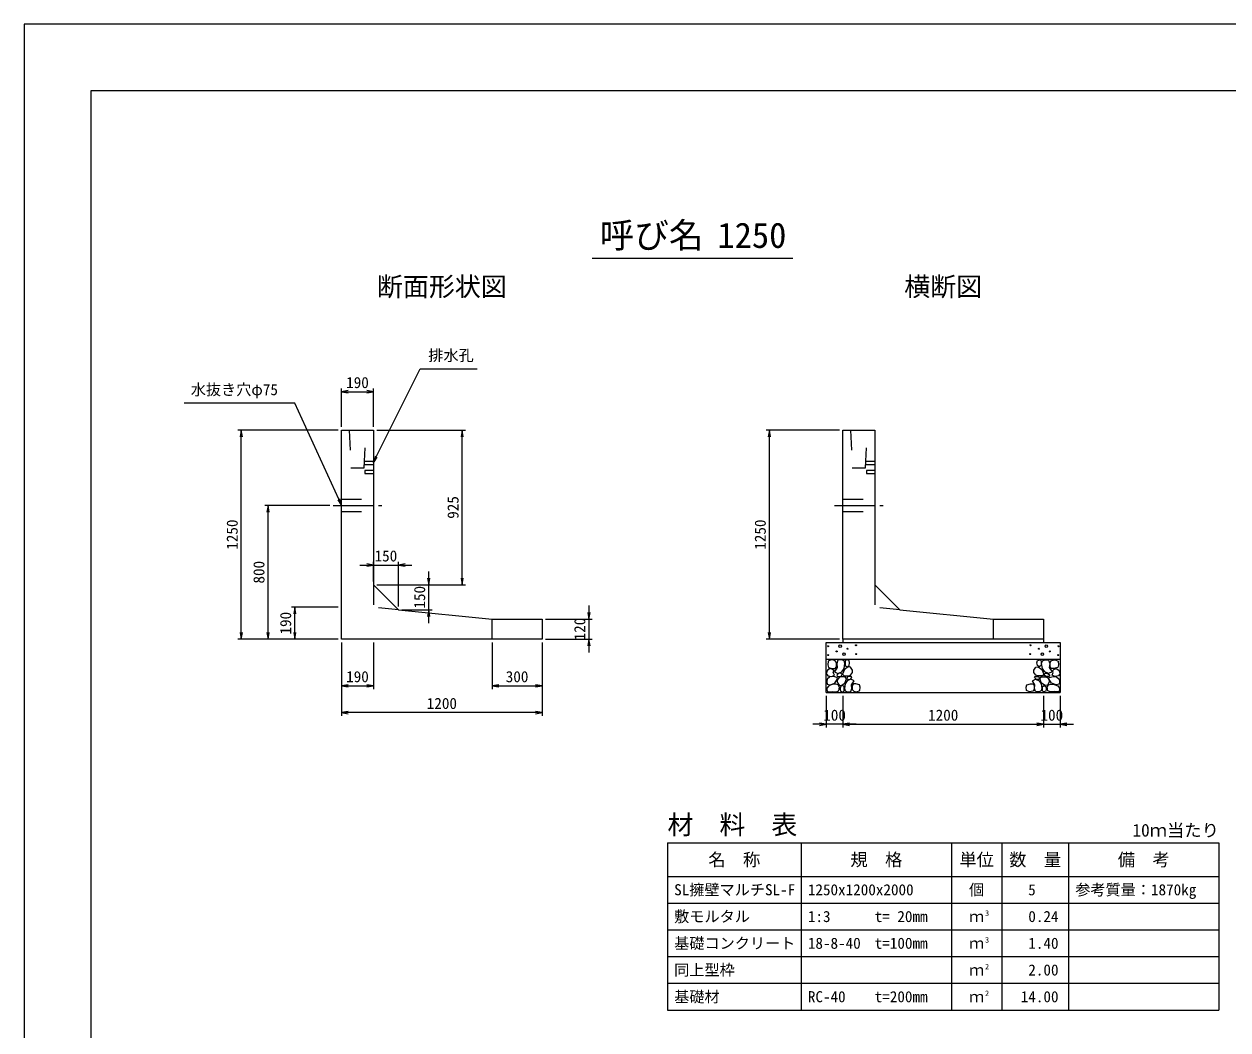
# Model space of a CAD drawing. Units: millimetres at full size, sheet at 1:20. Extents: x 95510 to 112330, y -109759 to -97879.
# Drawn here: x 95510 to 102714, y -103898 to -97879 of the extents above; entities that cross this region are included whole.
import ezdxf
from ezdxf.enums import TextEntityAlignment as Align

# ---------------------------------------------------------------- set-up
doc = ezdxf.new("R2010")
doc.units = ezdxf.units.MM
doc.header["$LTSCALE"] = 20
doc.linetypes.add('CHAIN', pattern=[18.5, 12, -1.5, 3.5, -1.5])
doc.linetypes.add('DASHED_SPACED', pattern=[12, 6, -6])
for name, color, linetype, lineweight in [('D-BMK', 2, 'CHAIN', 13), ('D-DCR-HCHn', 4, 'Continuous', 9), ('D-MTR-FRAM', 7, 'Continuous', 13), ('D-MTR-LINE', 7, 'Continuous', 13), ('D-STR-DIM', 7, 'Continuous', 9), ('D-STR-STRn', 1, 'Continuous', 13), ('D-STR-TXT', 7, 'Continuous', 9), ('D-TTL', 2, 'Continuous', 13), ('D-TTL-TXT', 7, 'Continuous', 13)]:
    doc.layers.add(name, color=color, linetype=linetype, lineweight=lineweight)
doc.layers.add('D-MTR', color=7, linetype='Continuous')
doc.layers.add('D-MTR-TXT', color=7, linetype='Continuous')
doc.styles.add('ＭＳ ゴシック', font='')
doc.styles.get('ＭＳ ゴシック').set_extended_font_data('MS Gothic')

# ---------------------------------------------------------------- blocks, each defined once
blk = doc.blocks.new('open_arrow')
at = {"color": 0, "linetype": 'Continuous', "lineweight": -2}
blk.add_lwpolyline([(7.5, 1.25), (0, 0), (7.5, -1.25)], dxfattribs=at)

msp = doc.modelspace()

# ---------------------------------------------------------------- linework, layer by layer
at = {"layer": 'D-BMK'}
for p, q in [((97360.11, -100758.73), (97650.11, -100758.73)), ((100360.11, -100758.73), (100650.11, -100758.73))]:
    msp.add_line(p, q, dxfattribs=at)
at = {"layer": 'D-DCR-HCHn'}
for points in [[(100361.31, -101687.13), (100340.51, -101682.51), (100322.01, -101691.76), (100319.7, -101712.56), (100324.33, -101728.74), (100347.44, -101735.67), (100363.62, -101735.67), (100370.55, -101724.12), (100370.55, -101698.69)], [(100379.8, -101684.82), (100372.87, -101705.62), (100375.18, -101728.74), (100359, -101754.17), (100379.8, -101765.72), (100402.91, -101754.17), (100416.78, -101735.67), (100421.41, -101705.62), (100416.78, -101689.44), (100402.91, -101682.51)], [(100423.72, -101689.44), (100423.72, -101717.18), (100435.27, -101724.12), (100446.83, -101717.18), (100449.14, -101701), (100446.83, -101687.13), (100430.65, -101682.51)], [(101596.5, -101689.44), (101596.5, -101717.18), (101584.95, -101724.12), (101573.39, -101717.18), (101571.08, -101701), (101573.39, -101687.13), (101589.57, -101682.51)], [(101640.42, -101684.82), (101647.35, -101705.62), (101645.04, -101728.74), (101661.22, -101754.17), (101640.42, -101765.72), (101617.31, -101754.17), (101603.44, -101735.67), (101598.81, -101705.62), (101603.44, -101689.44), (101617.31, -101682.51)], [(101658.91, -101687.13), (101679.71, -101682.51), (101698.21, -101691.76), (101700.52, -101712.56), (101695.9, -101728.74), (101672.78, -101735.67), (101656.6, -101735.67), (101649.67, -101724.12), (101649.67, -101698.69)], [(100317.39, -101744.92), (100310.46, -101765.72), (100319.7, -101779.59), (100342.82, -101781.9), (100358.6, -101775.13), (100352.06, -101758.79), (100356.69, -101749.54), (100347.44, -101740.3), (100333.57, -101735.67)], [(100361.27, -101821.72), (100378.39, -101796.04), (100376.25, -101789.62), (100352.7, -101783.19), (100331.3, -101785.33), (100316.32, -101798.18), (100314.18, -101813.16), (100316.32, -101828.14), (100333.44, -101832.42)], [(100384.42, -101765.72), (100372.87, -101774.97), (100377.49, -101781.9), (100393.67, -101781.9), (100400.6, -101779.59), (100405.23, -101770.35), (100398.29, -101763.41)], [(100421.19, -101821.72), (100431.89, -101796.04), (100423.33, -101785.33), (100397.65, -101785.33), (100386.95, -101789.62), (100376.25, -101804.6), (100376.25, -101817.44), (100386.95, -101834.56), (100399.79, -101836.7)], [(100419.09, -101740.3), (100407.54, -101768.03), (100416.78, -101779.59), (100444.52, -101779.59), (100456.08, -101774.97), (100467.64, -101758.79), (100467.64, -101744.92), (100456.08, -101726.43), (100442.21, -101724.12)], [(100453.3, -101798.18), (100464, -101789.62), (100459.72, -101783.19), (100444.73, -101783.19), (100438.31, -101785.33), (100434.03, -101793.9), (100440.45, -101800.32)], [(101601.13, -101740.3), (101612.68, -101768.03), (101603.44, -101779.59), (101575.7, -101779.59), (101564.14, -101774.97), (101552.58, -101758.79), (101552.58, -101744.92), (101564.14, -101726.43), (101578.01, -101724.12)], [(101566.92, -101798.18), (101556.22, -101789.62), (101560.5, -101783.19), (101575.49, -101783.19), (101581.91, -101785.33), (101586.19, -101793.9), (101579.77, -101800.32)], [(101599.03, -101821.72), (101588.33, -101796.04), (101596.89, -101785.33), (101622.57, -101785.33), (101633.27, -101789.62), (101643.97, -101804.6), (101643.97, -101817.44), (101633.27, -101834.56), (101620.43, -101836.7)], [(101635.8, -101765.72), (101647.35, -101774.97), (101642.73, -101781.9), (101626.55, -101781.9), (101619.62, -101779.59), (101614.99, -101770.35), (101621.93, -101763.41)], [(101658.96, -101821.72), (101641.83, -101796.04), (101643.97, -101789.62), (101667.52, -101783.19), (101688.92, -101785.33), (101703.9, -101798.18), (101706.04, -101813.16), (101703.9, -101828.14), (101686.78, -101832.42)], [(101702.83, -101744.92), (101709.76, -101765.72), (101700.52, -101779.59), (101677.4, -101781.9), (101661.62, -101775.13), (101668.16, -101758.79), (101663.53, -101749.54), (101672.78, -101740.3), (101686.65, -101735.67)], [(100369.83, -101875.22), (100384.81, -101868.8), (100389.09, -101847.4), (100380.53, -101832.42), (100365.55, -101828.14), (100346.28, -101830.28), (100324.88, -101838.84), (100314.18, -101851.68), (100314.18, -101866.66), (100320.6, -101875.22), (100346.28, -101873.08)], [(100416.91, -101868.8), (100416.91, -101843.12), (100406.21, -101836.7), (100395.51, -101843.12), (100393.37, -101858.1), (100395.51, -101870.94), (100410.49, -101875.22)], [(100457.58, -101873.08), (100464, -101853.82), (100461.86, -101832.42), (100476.84, -101808.88), (100457.58, -101798.18), (100436.17, -101808.88), (100423.33, -101826), (100419.05, -101853.82), (100423.33, -101868.8), (100436.17, -101875.22)], [(100474.7, -101870.94), (100493.96, -101875.22), (100511.08, -101866.66), (100513.22, -101847.4), (100508.94, -101832.42), (100487.54, -101826), (100472.56, -101826), (100466.14, -101836.7), (100466.14, -101860.24)], [(101545.52, -101870.94), (101526.26, -101875.22), (101509.14, -101866.66), (101507, -101847.4), (101511.28, -101832.42), (101532.68, -101826), (101547.66, -101826), (101554.08, -101836.7), (101554.08, -101860.24)], [(101562.64, -101873.08), (101556.22, -101853.82), (101558.36, -101832.42), (101543.38, -101808.88), (101562.64, -101798.18), (101584.05, -101808.88), (101596.89, -101826), (101601.17, -101853.82), (101596.89, -101868.8), (101584.05, -101875.22)], [(101603.31, -101868.8), (101603.31, -101843.12), (101614.01, -101836.7), (101624.71, -101843.12), (101626.85, -101858.1), (101624.71, -101870.94), (101609.73, -101875.22)], [(101650.39, -101875.22), (101635.41, -101868.8), (101631.13, -101847.4), (101639.69, -101832.42), (101654.67, -101828.14), (101673.94, -101830.28), (101695.34, -101838.84), (101706.04, -101851.68), (101706.04, -101866.66), (101699.62, -101875.22), (101673.94, -101873.08)]]:
    msp.add_lwpolyline(points, close=True, dxfattribs=at)
for centre, radius in [((100320.84, -101601.3), 3), ((100372.4, -101632.97), 3), ((100393.45, -101601.3), 7.5), ((100416.77, -101648.76), 7.5), ((100437.82, -101617.09), 3), ((100488.24, -101595.25), 3), ((101531.98, -101595.25), 3), ((101582.4, -101617.09), 3), ((101603.45, -101648.76), 7.5), ((101626.77, -101601.3), 7.5), ((101647.82, -101632.97), 3), ((101699.38, -101601.3), 3), ((100321.98, -101654.81), 3), ((100489.38, -101648.76), 3), ((101530.84, -101648.76), 3), ((101698.24, -101654.81), 3)]:
    msp.add_circle(centre, radius, dxfattribs=at)
at = {"layer": 'D-MTR-FRAM'}
for p, q in [((99360.11, -102778.73), (102660.11, -102778.73)), ((99360.11, -102778.73), (99360.11, -103778.73)), ((102660.11, -102778.73), (102660.11, -103778.73)), ((99360.11, -103778.73), (102660.11, -103778.73))]:
    msp.add_line(p, q, dxfattribs=at)
at = {"layer": 'D-MTR-LINE'}
for p, q in [((100160.11, -102778.73), (100160.11, -103778.73)), ((101060.11, -102778.73), (101060.11, -103778.73)), ((101360.11, -102778.73), (101360.11, -103778.73)), ((101760.11, -102778.73), (101760.11, -103778.73)), ((99360.11, -102978.73), (102660.11, -102978.73)), ((99360.11, -103138.73), (102660.11, -103138.73)), ((99360.11, -103298.73), (102660.11, -103298.73)), ((99360.11, -103458.73), (102660.11, -103458.73)), ((99360.11, -103618.73), (102660.11, -103618.73))]:
    msp.add_line(p, q, dxfattribs=at)
at = {"layer": 'D-STR-DIM'}
for p, q in [((97410.11, -100288.73), (97410.11, -100058.73)), ((97410.11, -100078.73), (97600.11, -100078.73)), ((97600.11, -100288.73), (97600.11, -100058.73)), ((97390.11, -100308.73), (96790.11, -100308.73)), ((96810.11, -101558.73), (96810.11, -100308.73)), ((97620.11, -100308.73), (98151.79, -100308.73)), ((98131.79, -101233.52), (98131.79, -100308.73)), ((100390.11, -100308.73), (99950.11, -100308.73)), ((99970.11, -101558.73), (99970.11, -100308.73)), ((97340.11, -100758.73), (96950.11, -100758.73)), ((96970.11, -101558.73), (96970.11, -100758.73)), ((97520.11, -101116.1), (97830.11, -101116.1)), ((97600.11, -101213.52), (97600.11, -101096.1)), ((97750.11, -101363.52), (97750.11, -101096.1)), ((97931.79, -101463.52), (97931.79, -101153.52)), ((97620.11, -101233.52), (97951.79, -101233.52)), ((97620.11, -101233.52), (98151.79, -101233.52)), ((97390.11, -101368.73), (97110.11, -101368.73)), ((97130.11, -101558.73), (97130.11, -101368.73)), ((97770.11, -101383.52), (97951.79, -101383.52)), ((98890.11, -101358.73), (98890.11, -101638.73)), ((98630.11, -101438.73), (98910.11, -101438.73)), ((97390.11, -101558.73), (96790.11, -101558.73)), ((97390.11, -101558.73), (96950.11, -101558.73)), ((97390.11, -101558.73), (97110.11, -101558.73)), ((98630.11, -101558.73), (98910.11, -101558.73)), ((100390.11, -101558.73), (99950.11, -101558.73)), ((97410.11, -101578.73), (97410.11, -102018.73)), ((97410.11, -101578.73), (97410.11, -101858.73)), ((97600.11, -101578.73), (97600.11, -101858.73)), ((98310.11, -101578.73), (98310.11, -101858.73)), ((98610.11, -101578.73), (98610.11, -102018.73)), ((98610.11, -101578.73), (98610.11, -101858.73)), ((97410.11, -101838.73), (97600.11, -101838.73)), ((98310.11, -101838.73), (98610.11, -101838.73)), ((100310.11, -101898.73), (100310.11, -102088.73)), ((100410.11, -101898.73), (100410.11, -102088.73)), ((100410.11, -101898.73), (100410.11, -102088.73)), ((101610.11, -101898.73), (101610.11, -102088.73)), ((101610.11, -101898.73), (101610.11, -102088.73)), ((101710.11, -101898.73), (101710.11, -102088.73)), ((98610.11, -101998.73), (97410.11, -101998.73)), ((100490.11, -102068.73), (100230.11, -102068.73)), ((100410.11, -102068.73), (101610.11, -102068.73)), ((101530.11, -102068.73), (101790.11, -102068.73))]:
    msp.add_line(p, q, dxfattribs=at)
at = {"layer": 'D-STR-STRn'}
for p, q in [((97410.11, -101558.73), (97410.11, -100308.73)), ((97410.11, -100308.73), (97600.11, -100308.73)), ((97600.11, -100308.73), (97600.11, -101233.52)), ((100410.11, -101558.73), (100410.11, -100308.73)), ((100410.11, -100308.73), (100600.11, -100308.73)), ((100600.11, -100308.73), (100600.11, -101233.52)), ((97750.11, -101383.52), (97600.11, -101233.52)), ((100750.11, -101383.52), (100600.11, -101233.52)), ((97750.11, -101383.52), (98310.11, -101438.73)), ((100750.11, -101383.52), (101310.11, -101438.73)), ((98310.11, -101438.73), (98610.11, -101438.73)), ((98310.11, -101558.73), (98310.11, -101438.73)), ((98610.11, -101438.73), (98610.11, -101558.73)), ((101310.11, -101438.73), (101610.11, -101438.73)), ((101310.11, -101558.73), (101310.11, -101438.73)), ((101610.11, -101438.73), (101610.11, -101558.73)), ((98610.11, -101558.73), (97410.11, -101558.73)), ((100410.11, -101558.73), (100410.11, -101578.73)), ((101610.11, -101558.73), (100410.11, -101558.73)), ((101610.11, -101558.73), (101610.11, -101578.73)), ((100310.11, -101878.73), (100310.11, -101578.73)), ((100310.11, -101578.73), (101710.11, -101578.73)), ((101710.11, -101578.73), (101710.11, -101878.73)), ((100310.11, -101678.73), (101710.11, -101678.73)), ((100310.11, -101878.73), (101710.11, -101878.73))]:
    msp.add_line(p, q, dxfattribs=at)
at = {"layer": 'D-STR-STRn', "linetype": 'DASHED_SPACED'}
for p, q in [((97455.11, -100308.73), (97465.11, -100533.73)), ((97545.11, -100533.73), (97555.11, -100308.73)), ((100455.11, -100308.73), (100465.11, -100533.73)), ((100545.11, -100533.73), (100555.11, -100308.73)), ((97465.11, -100533.73), (97545.11, -100533.73)), ((97546, -100513.73), (97600.11, -100513.73)), ((97546.89, -100493.73), (97600.11, -100493.73)), ((100465.11, -100533.73), (100545.11, -100533.73)), ((100546, -100513.73), (100600.11, -100513.73)), ((100546.89, -100493.73), (100600.11, -100493.73)), ((97410.11, -100721.23), (97600.11, -100721.23)), ((100410.11, -100721.23), (100600.11, -100721.23)), ((97410.11, -100796.23), (97600.11, -100796.23)), ((100410.11, -100796.23), (100600.11, -100796.23))]:
    msp.add_line(p, q, dxfattribs=at)
at = {"layer": 'D-STR-STRn', "color": 2, "linetype": 'DASHED_SPACED'}
for p, q in [((97600.11, -101233.52), (97600.11, -101368.73)), ((100600.11, -101233.52), (100600.11, -101368.73)), ((97750.11, -101383.52), (97600.11, -101368.73)), ((100750.11, -101383.52), (100600.11, -101368.73))]:
    msp.add_line(p, q, dxfattribs=at)
at = {"layer": 'D-STR-STRn', "linetype": 'DASHED_SPACED'}
for points in [[(97600.11, -100549.23), (97550.11, -100549.23), (97550.11, -100568.23), (97600.11, -100568.23)], [(100600.11, -100549.23), (100550.11, -100549.23), (100550.11, -100568.23), (100600.11, -100568.23)]]:
    msp.add_lwpolyline(points, dxfattribs=at)
at = {"layer": 'D-STR-TXT'}
for p, q in [((97880.11, -99941.51), (98222.29, -99941.51)), ((97130.11, -100146.51), (96467.93, -100146.51))]:
    msp.add_line(p, q, dxfattribs=at)
for points in [[(97600.11, -100503.73), (97617.94, -100467.92), (97880.11, -99941.51)], [(97410.11, -100758.73), (97393.47, -100722.35), (97130.11, -100146.51)]]:
    msp.add_lwpolyline(points, dxfattribs=at)
at = {"layer": 'D-TTL'}
for points in [[(95510.11, -109758.73), (112330.11, -109758.73), (112330.11, -97878.73), (95510.11, -97878.73)], [(95910.11, -109358.73), (111930.11, -109358.73), (111930.11, -98278.73), (95910.11, -98278.73)]]:
    msp.add_lwpolyline(points, close=True, dxfattribs=at)
at = {"layer": 'D-TTL-TXT'}
msp.add_line((98910.11, -99278.73), (100110.11, -99278.73), dxfattribs=at)

# ---------------------------------------------------------------- block references
at = {"layer": 'D-STR-DIM', "xscale": 5.33, "yscale": 5.33}
for p in [(97410.11, -100078.73), (97750.11, -101116.1), (97410.11, -101838.73), (98310.11, -101838.73), (97410.11, -101998.73), (100410.11, -102068.73), (100410.11, -102068.73), (101710.11, -102068.73)]:
    msp.add_blockref('open_arrow', p, dxfattribs=at)
for p, rotation in [((97600.11, -100078.73), 180), ((96810.11, -100308.73), 270), ((98131.79, -100308.73), 270), ((99970.11, -100308.73), 270), ((96970.11, -100758.73), 270), ((97600.11, -101116.1), 180), ((97931.79, -101233.52), 90), ((98131.79, -101233.52), 90), ((97130.11, -101368.73), 270), ((97931.79, -101383.52), 270), ((98890.11, -101438.73), 90), ((96810.11, -101558.73), 90), ((96970.11, -101558.73), 90), ((97130.11, -101558.73), 90), ((98890.11, -101558.73), 270), ((99970.11, -101558.73), 90), ((97600.11, -101838.73), 180), ((98610.11, -101838.73), 180), ((98610.11, -101998.73), 180), ((100310.11, -102068.73), 180), ((101610.11, -102068.73), 180), ((101610.11, -102068.73), 180)]:
    msp.add_blockref('open_arrow', p, dxfattribs=dict(at, rotation=rotation))
at = {"layer": 'D-STR-TXT', "xscale": 5.33, "yscale": 5.33}
for p, rotation in [((97600.11, -100503.73), 63.5), ((97410.11, -100758.73), 114.6)]:
    msp.add_blockref('open_arrow', p, dxfattribs=dict(at, rotation=rotation))

# ---------------------------------------------------------------- texts
at = {"layer": 'D-MTR', "style": 'ＭＳ ゴシック'}
msp.add_text('材\u3000料\u3000表', height=113.9, dxfattribs=at).set_placement((99360.11, -102760.58), align=Align.BOTTOM_LEFT)
msp.add_text('10ｍ当たり', height=75.95, dxfattribs=at).set_placement((102660.11, -102763.29), align=Align.BOTTOM_RIGHT)
at = {"layer": 'D-MTR-TXT', "style": 'ＭＳ ゴシック'}
for s, height, p in [('名\u3000称', 75.95, (99760.11, -102878.73)), ('規\u3000格', 75.95, (100610.11, -102878.73)), ('単位', 75.95, (101210.11, -102878.73)), ('数\u3000量', 75.95, (101560.11, -102878.73)), ('備\u3000考', 75.95, (102210.11, -102878.73)), ('個', 66.46, (101210.11, -103058.73)), ('ｍ', 66.46, (101210.11, -103218.73)), ('ｍ', 66.46, (101210.11, -103378.73)), ('ｍ', 66.46, (101210.11, -103538.73)), ('ｍ', 66.46, (101210.11, -103698.73))]:
    msp.add_text(s, height=height, dxfattribs=at).set_placement(p, align=Align.MIDDLE_CENTER)
for s, p in [('SL擁壁マルチSL-F', (99400.11, -103058.73)), ('1250x1200x2000', (100200.11, -103058.73)), ('参考質量：1870kg', (101800.11, -103058.73)), ('敷モルタル', (99400.11, -103218.73)), ('1:3', (100200.11, -103218.73)), ('t= 20mm', (100600.11, -103218.73)), ('基礎コンクリート', (99400.11, -103378.73)), ('18-8-40', (100200.11, -103378.73)), ('t=100mm', (100600.11, -103378.73)), ('同上型枠', (99400.11, -103538.73)), ('基礎材', (99400.11, -103698.73)), ('RC-40', (100200.11, -103698.73)), ('t=200mm', (100600.11, -103698.73))]:
    msp.add_text(s, height=66.46, dxfattribs=at).set_placement(p, align=Align.MIDDLE_LEFT)
for s, p in [('5', (101563.66, -103058.73)), ('0.24', (101700.11, -103218.73)), ('1.40', (101700.11, -103378.73)), ('2.00', (101700.11, -103538.73)), ('14.00', (101700.11, -103698.73))]:
    msp.add_text(s, height=66.46, dxfattribs=at).set_placement(p, align=Align.MIDDLE_RIGHT)
for s, p in [('3', (101260.11, -103225.1)), ('3', (101260.11, -103385.1)), ('2', (101260.11, -103545.1)), ('2', (101260.11, -103705.1))]:
    msp.add_text(s, height=33.23, dxfattribs=at).set_placement(p, align=Align.BOTTOM_LEFT)
at = {"layer": 'D-STR-DIM', "style": 'ＭＳ ゴシック'}
for s, p in [('190', (97505.11, -100023.73)), ('150', (97675.11, -101061.1)), ('190', (97505.11, -101783.73)), ('300', (98460.11, -101783.73)), ('1200', (98010.11, -101943.73)), ('100', (100360.11, -102013.73)), ('1200', (101010.11, -102013.73)), ('100', (101660.11, -102013.73))]:
    msp.add_text(s, height=66.46, dxfattribs=at).set_placement(p, align=Align.MIDDLE_CENTER)
for s, p in [('925', (98076.79, -100771.12)), ('1250', (96755.11, -100933.73)), ('1250', (99915.11, -100933.73)), ('800', (96915.11, -101158.73)), ('150', (97876.79, -101308.52)), ('190', (97075.11, -101463.73)), ('120', (98835.11, -101498.73))]:
    msp.add_text(s, height=66.46, rotation=90, dxfattribs=at).set_placement(p, align=Align.MIDDLE_CENTER)
at = {"layer": 'D-STR-TXT', "style": 'ＭＳ ゴシック'}
for s, p in [('排水孔', (97928.83, -99914.26)), ('水抜き穴φ75', (96507.51, -100119.26))]:
    msp.add_text(s, height=66.46, dxfattribs=at).set_placement(p, align=Align.BOTTOM_LEFT)
at = {"layer": 'D-TTL-TXT', "style": 'ＭＳ ゴシック'}
for s, height, p in [('呼び名', 151.9, (99265.11, -99263.73)), ('1250', 151.9, (99865.11, -99263.73)), ('断面形状図', 113.9, (98010.11, -99540.58)), ('横断図', 113.9, (101010.11, -99540.58))]:
    msp.add_text(s, height=height, dxfattribs=at).set_placement(p, align=Align.BOTTOM_CENTER)

doc.saveas('drawing.dxf')
